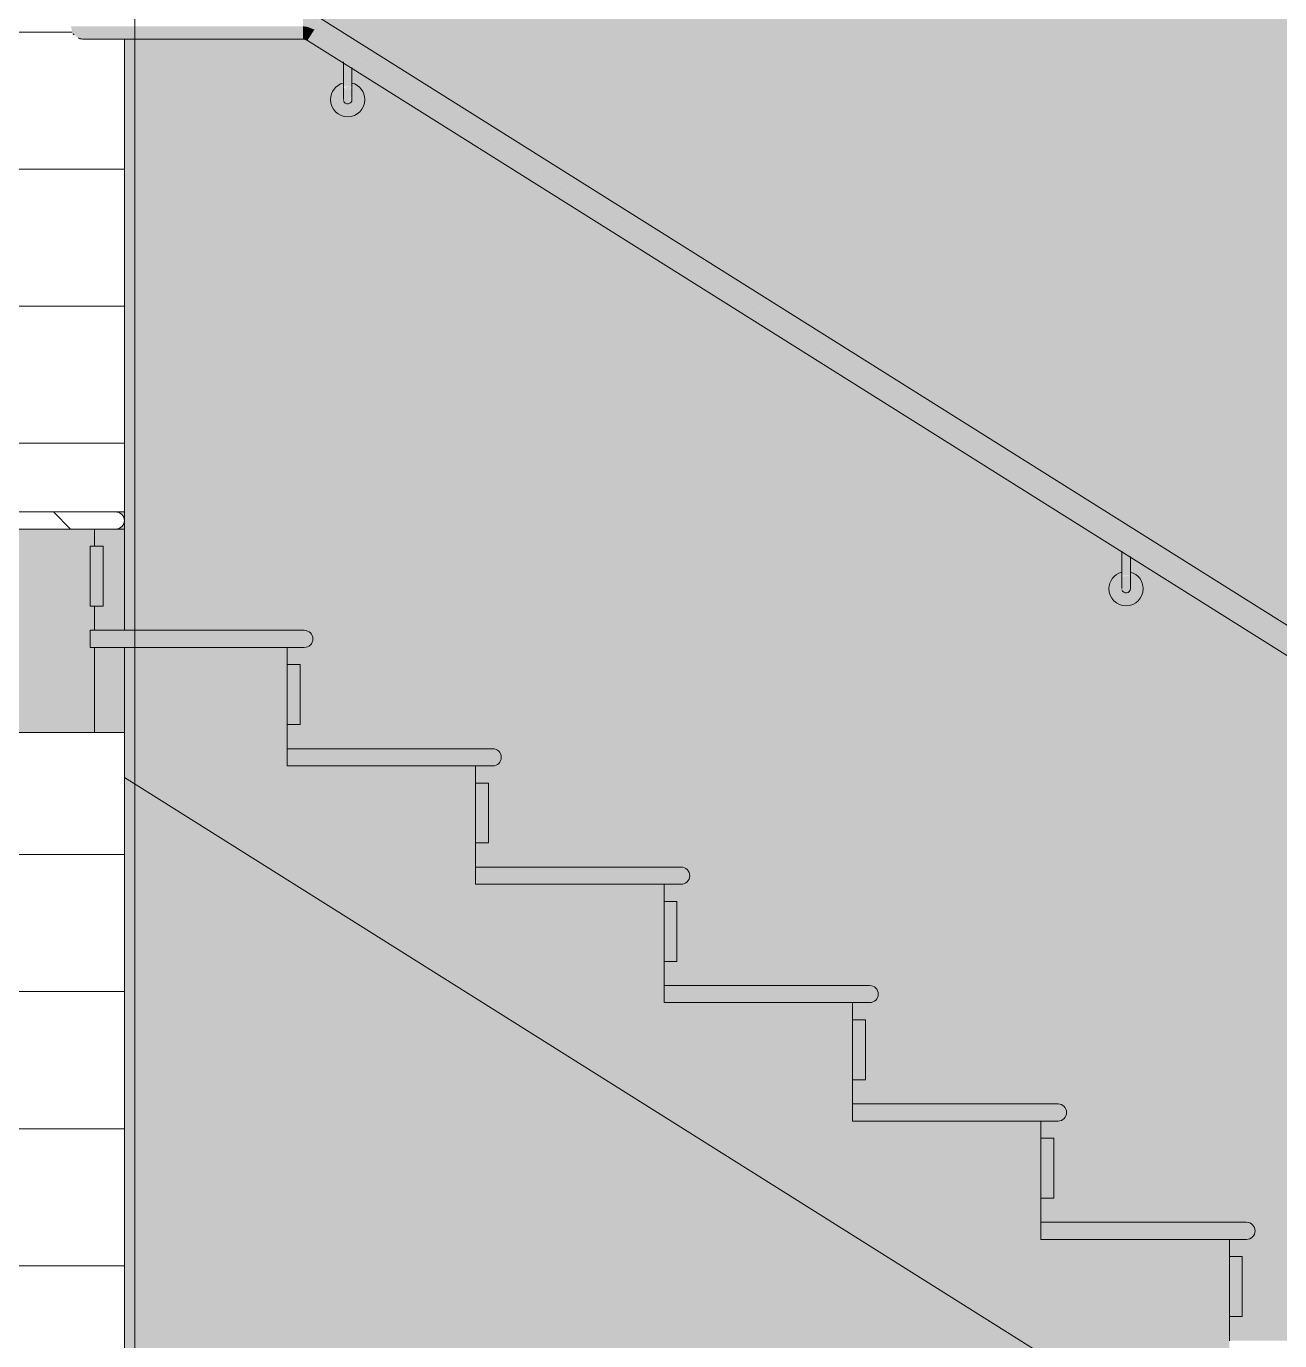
# Model space of a CAD drawing. Header units: inches. Extents: x 9594 to 15314, y -314 to 660.
# Drawn here: x 13342.8 to 13416, y -124.4 to -47.7 of the extents above; entities that cross this region are included whole.
import ezdxf

# ---------------------------------------------------------------- set-up
doc = ezdxf.new("R2010")
doc.units = ezdxf.units.IN
doc.header["$MEASUREMENT"] = 0
for name, color, linetype, lineweight in [('0-5', 50, 'Continuous', 5), ('0-6', 250, 'Continuous', 50), ('A-FLOR-HRAL-1', 7, 'Continuous', 9), ('A-WALL-PATT-3', 55, 'Continuous', 9), ('G-ANNO-SYMB-2', 111, 'Continuous', 9), ('I-WALL-1', 10, 'Continuous', 13), ('I-WALL-3', 7, 'Continuous', 9), ('S-STRS', 31, 'Continuous', 9), ('S-STRS-2', 21, 'Continuous', 5), ('S-STRS-3', 41, 'Continuous', 5), ('S-STRS-4', 7, 'Continuous', 9)]:
    doc.layers.add(name, color=color, linetype=linetype, lineweight=lineweight)

# ---------------------------------------------------------------- blocks, each defined once
blk = doc.blocks.new('Railing - Handrail - Bracket-2362678-BUILDING SECTION - NORTH_SOUTH AT ELEVATOR AND COURTYARD - LOOKING EAST')
at = {"layer": 'A-FLOR-HRAL-1'}
blk.add_hatch(color=256, dxfattribs=at).paths.add_polyline_path([(-3758.042, -51.185), (-3758.076, -50.073), (-3758.417, -49.837), (-3758.542, -49.799), (-3758.509, -51.185), (-3758.051, -51.185)], flags=0)
h = blk.add_hatch(color=256, dxfattribs=at)
h.paths.add_polyline_path([(-3758.042, -51.185), (-3758.106, -51.228), (-3758.051, -51.195)], flags=0)
h.paths.add_polyline_path([(-3758.292, -52.935), (-3758.034, -52.901), (-3757.792, -52.801), (-3757.585, -52.642), (-3757.426, -52.435), (-3757.327, -52.194), (-3757.292, -51.935), (-3757.327, -51.676), (-3757.426, -51.435), (-3757.585, -51.228), (-3757.81, -51.062), (-3758.042, -50.969), (-3758.045, -51.939), (-3758.125, -52.081), (-3758.345, -52.15), (-3758.534, -52), (-3758.542, -51.611), (-3758.551, -50.969), (-3758.792, -51.069), (-3759, -51.228), (-3759.159, -51.435), (-3759.258, -51.676), (-3759.292, -51.935), (-3759.258, -52.194), (-3759.159, -52.435), (-3759, -52.642), (-3758.792, -52.801), (-3758.551, -52.901)], flags=0)
h = blk.add_hatch(color=256, dxfattribs=at)
h.paths.add_polyline_path([(-3758.345, -52.15), (-3758.125, -52.081), (-3758.042, -51.935), (-3758.042, -51.825), (-3758.292, -52.073), (-3758.542, -51.825), (-3758.534, -52), (-3758.425, -52.086)], flags=0)
h.paths.add_polyline_path([(-3758.292, -52.073), (-3758.042, -51.748), (-3758.08, -51.228), (-3758.228, -51.399), (-3758.509, -51.228), (-3758.542, -51.228), (-3758.518, -51.847), (-3758.345, -52.017)], flags=0)
h.paths.add_polyline_path([(-3758.228, -51.399), (-3758.116, -51.185), (-3758.453, -51.228), (-3758.292, -51.35)], flags=0)
for p, q in [((-3758.542, -49.742), (-3758.542, -51.185)), ((-3758.042, -51.185), (-3758.042, -50.056))]:
    blk.add_line(p, q, dxfattribs=at)
at = {"layer": 'A-FLOR-HRAL-1', "flags": 128}
for points in [[(-3758.542, -51.185), (-3758.542, -51.215), (-3758.542, -51.245), (-3758.542, -51.275), (-3758.542, -51.304), (-3758.542, -51.334), (-3758.542, -51.363), (-3758.542, -51.392), (-3758.542, -51.421), (-3758.542, -51.449), (-3758.542, -51.477), (-3758.542, -51.504), (-3758.542, -51.531), (-3758.542, -51.558), (-3758.542, -51.583), (-3758.542, -51.608), (-3758.542, -51.633), (-3758.542, -51.657), (-3758.542, -51.679), (-3758.542, -51.702), (-3758.542, -51.723), (-3758.542, -51.743), (-3758.542, -51.763), (-3758.542, -51.782), (-3758.542, -51.799), (-3758.542, -51.816), (-3758.542, -51.832), (-3758.542, -51.846), (-3758.542, -51.86), (-3758.542, -51.873), (-3758.542, -51.884), (-3758.542, -51.894), (-3758.542, -51.903), (-3758.542, -51.911), (-3758.542, -51.918), (-3758.542, -51.924), (-3758.542, -51.929), (-3758.542, -51.932), (-3758.542, -51.934), (-3758.542, -51.935)], [(-3758.042, -51.935), (-3758.042, -51.934), (-3758.042, -51.933), (-3758.042, -51.93), (-3758.042, -51.925), (-3758.042, -51.92), (-3758.042, -51.913), (-3758.042, -51.906), (-3758.042, -51.897), (-3758.042, -51.887), (-3758.042, -51.876), (-3758.042, -51.863), (-3758.042, -51.85), (-3758.042, -51.836), (-3758.042, -51.82), (-3758.042, -51.804), (-3758.042, -51.786), (-3758.042, -51.768), (-3758.042, -51.749), (-3758.042, -51.729), (-3758.042, -51.707), (-3758.042, -51.686), (-3758.042, -51.663), (-3758.042, -51.639), (-3758.042, -51.615), (-3758.042, -51.59), (-3758.042, -51.565), (-3758.042, -51.538), (-3758.042, -51.512), (-3758.042, -51.484), (-3758.042, -51.457), (-3758.042, -51.429), (-3758.042, -51.4), (-3758.042, -51.371), (-3758.042, -51.342), (-3758.042, -51.312), (-3758.042, -51.283), (-3758.042, -51.253), (-3758.042, -51.223), (-3758.042, -51.193), (-3758.042, -51.185)]]:
    blk.add_lwpolyline(points, dxfattribs=at)
at = {"layer": 'A-FLOR-HRAL-1'}
for radius, start, end in [(1, 105, 180), (1, 0, 75), (1, 180, 360), (0.25, 195, 0)]:
    blk.add_arc((-3758.292, -51.935), radius, start, end, dxfattribs=at)
blk = doc.blocks.new('Railing - Handrail - Bracket-2362676-BUILDING SECTION - NORTH_SOUTH AT ELEVATOR AND COURTYARD - LOOKING EAST')
at = {"layer": 'A-FLOR-HRAL-1'}
for points in [[(-3713.105, -79.724), (-3712.605, -79.724), (-3712.638, -78.612), (-3712.98, -78.376), (-3713.105, -78.338), (-3713.105, -79.675)], [(-3712.907, -80.689), (-3712.687, -80.62), (-3712.605, -80.474), (-3712.638, -79.763), (-3712.638, -79.724), (-3713.031, -79.755), (-3713.071, -79.767), (-3713.105, -79.724), (-3713.096, -80.539), (-3712.92, -80.679)]]:
    blk.add_hatch(color=256, dxfattribs=at).paths.add_polyline_path(points, flags=0)
h = blk.add_hatch(color=256, dxfattribs=at)
h.paths.add_polyline_path([(-3712.605, -79.724), (-3712.638, -79.724), (-3712.613, -79.734)], flags=0)
h.paths.add_polyline_path([(-3712.855, -81.474), (-3712.596, -81.44), (-3712.355, -81.34), (-3712.148, -81.181), (-3711.989, -80.974), (-3711.889, -80.733), (-3711.855, -80.474), (-3711.889, -80.215), (-3711.989, -79.974), (-3712.148, -79.767), (-3712.355, -79.608), (-3712.605, -79.508), (-3712.641, -80.538), (-3712.687, -80.62), (-3712.92, -80.679), (-3713.096, -80.539), (-3713.105, -80.15), (-3713.114, -79.508), (-3713.355, -79.608), (-3713.562, -79.767), (-3713.721, -79.974), (-3713.821, -80.215), (-3713.855, -80.474), (-3713.821, -80.733), (-3713.721, -80.974), (-3713.562, -81.181), (-3713.355, -81.34), (-3713.114, -81.44)], flags=0)
for p, q in [((-3713.105, -78.281), (-3713.105, -79.724)), ((-3712.605, -79.724), (-3712.605, -78.595))]:
    blk.add_line(p, q, dxfattribs=at)
at = {"layer": 'A-FLOR-HRAL-1', "flags": 128}
for points in [[(-3713.105, -79.724), (-3713.105, -79.754), (-3713.105, -79.784), (-3713.105, -79.814), (-3713.105, -79.844), (-3713.105, -79.873), (-3713.105, -79.902), (-3713.105, -79.931), (-3713.105, -79.96), (-3713.105, -79.988), (-3713.105, -80.016), (-3713.105, -80.044), (-3713.105, -80.071), (-3713.105, -80.097), (-3713.105, -80.123), (-3713.105, -80.148), (-3713.105, -80.172), (-3713.105, -80.196), (-3713.105, -80.219), (-3713.105, -80.241), (-3713.105, -80.262), (-3713.105, -80.283), (-3713.105, -80.302), (-3713.105, -80.321), (-3713.105, -80.339), (-3713.105, -80.355), (-3713.105, -80.371), (-3713.105, -80.386), (-3713.105, -80.399), (-3713.105, -80.412), (-3713.105, -80.423), (-3713.105, -80.434), (-3713.105, -80.443), (-3713.105, -80.451), (-3713.105, -80.458), (-3713.105, -80.463), (-3713.105, -80.468), (-3713.105, -80.471), (-3713.105, -80.473), (-3713.105, -80.474)], [(-3712.605, -80.474), (-3712.605, -80.474), (-3712.605, -80.472), (-3712.605, -80.469), (-3712.605, -80.465), (-3712.605, -80.459), (-3712.605, -80.453), (-3712.605, -80.445), (-3712.605, -80.436), (-3712.605, -80.426), (-3712.605, -80.415), (-3712.605, -80.403), (-3712.605, -80.389), (-3712.605, -80.375), (-3712.605, -80.36), (-3712.605, -80.343), (-3712.605, -80.326), (-3712.605, -80.307), (-3712.605, -80.288), (-3712.605, -80.268), (-3712.605, -80.247), (-3712.605, -80.225), (-3712.605, -80.202), (-3712.605, -80.179), (-3712.605, -80.154), (-3712.605, -80.129), (-3712.605, -80.104), (-3712.605, -80.078), (-3712.605, -80.051), (-3712.605, -80.024), (-3712.605, -79.996), (-3712.605, -79.968), (-3712.605, -79.939), (-3712.605, -79.91), (-3712.605, -79.881), (-3712.605, -79.852), (-3712.605, -79.822), (-3712.605, -79.792), (-3712.605, -79.762), (-3712.605, -79.732), (-3712.605, -79.724)]]:
    blk.add_lwpolyline(points, dxfattribs=at)
at = {"layer": 'A-FLOR-HRAL-1'}
for radius, start, end in [(1, 105, 180), (1, 0, 75), (1, 180, 0), (0.25, 195, 0)]:
    blk.add_arc((-3712.855, -80.474), radius, start, end, dxfattribs=at)
blk = doc.blocks.new('Railing - Railing-2388294-BUILDING SECTION - NORTH_SOUTH AT ELEVATOR AND COURTYARD - LOOKING EAST')
for name in ['Railing - Handrail - Bracket-2362678-BUILDING SECTION - NORTH_SOUTH AT ELEVATOR AND COURTYARD - LOOKING EAST', 'Railing - Handrail - Bracket-2362676-BUILDING SECTION - NORTH_SOUTH AT ELEVATOR AND COURTYARD - LOOKING EAST']:
    blk.add_blockref(name, (0, 0))
blk = doc.blocks.new('Top Rail Type - Top Rail_Internal_-2388295-BUILDING SECTION - NORTH_SOUTH AT ELEVATOR AND COURTYARD - LOOKING EAST')
at = {"layer": 'A-FLOR-HRAL-1'}
for points in [[(-3760.235, -47.851), (-3759.85, -47.21), (-3760.348, -46.993), (-3760.9, -46.935), (-3760.9, -47.659), (-3760.434, -47.761), (-3760.338, -47.804)], [(-3651.21, -116.329), (-3650.825, -115.685), (-3759.85, -47.237), (-3760.235, -47.851), (-3651.314, -116.264)], [(-3771.699, -48.409), (-3771.699, -47.659), (-3774.449, -47.659), (-3774.36, -48.005), (-3774.318, -48.053), (-3774.261, -48.088), (-3774.182, -48.226), (-3774.074, -48.309), (-3773.643, -48.391), (-3772.643, -48.391), (-3772.142, -48.398)], [(-3762, -48.409), (-3760.9, -48.384), (-3760.9, -47.659), (-3771.699, -47.659), (-3771.699, -48.409), (-3770.38, -48.409)], [(-3760.62, -48.464), (-3760.235, -47.851), (-3760.634, -47.697), (-3760.9, -47.659), (-3760.9, -48.384), (-3760.634, -48.46)], [(-3651.609, -116.964), (-3651.21, -116.329), (-3760.237, -47.853), (-3760.62, -48.494), (-3758.417, -49.837), (-3758.228, -49.944), (-3757.81, -50.259), (-3712.98, -78.376), (-3712.79, -78.483), (-3712.587, -78.664), (-3667.533, -106.919), (-3667.301, -107.065), (-3667.167, -107.192), (-3651.644, -116.942)]]:
    blk.add_hatch(color=256, dxfattribs=at).paths.add_polyline_path(points, flags=0)
for p, q in [((-3650.812, -115.694), (-3759.836, -47.215)), ((-3771.699, -48.409), (-3760.9, -48.409)), ((-3760.634, -48.486), (-3651.609, -116.964))]:
    blk.add_line(p, q, dxfattribs=at)
at = {"layer": 'A-FLOR-HRAL-1', "flags": 128}
for points in [[(-3774.252, -48.166), (-3774.272, -48.143), (-3774.29, -48.12), (-3774.308, -48.096), (-3774.325, -48.071)], [(-3773.601, -48.403), (-3773.631, -48.406), (-3773.661, -48.408), (-3773.691, -48.409), (-3773.721, -48.409), (-3773.751, -48.407), (-3773.78, -48.405), (-3773.81, -48.401), (-3773.84, -48.396), (-3773.869, -48.389), (-3773.898, -48.382), (-3773.927, -48.374), (-3773.955, -48.364), (-3773.983, -48.353), (-3774.011, -48.341)], [(-3773.699, -48.409), (-3773.697, -48.409), (-3773.692, -48.409), (-3773.684, -48.409), (-3773.673, -48.409), (-3773.659, -48.409), (-3773.641, -48.409), (-3773.621, -48.409), (-3773.597, -48.409), (-3773.571, -48.409), (-3773.541, -48.409), (-3773.508, -48.409), (-3773.473, -48.409), (-3773.434, -48.409), (-3773.393, -48.409), (-3773.349, -48.409), (-3773.303, -48.409), (-3773.254, -48.409), (-3773.202, -48.409), (-3773.148, -48.409), (-3773.092, -48.409), (-3773.034, -48.409), (-3772.973, -48.409), (-3772.91, -48.409), (-3772.846, -48.409), (-3772.779, -48.409), (-3772.711, -48.409), (-3772.641, -48.409), (-3772.57, -48.409), (-3772.497, -48.409), (-3772.423, -48.409), (-3772.348, -48.409), (-3772.272, -48.409), (-3772.195, -48.409), (-3772.117, -48.409), (-3772.039, -48.409), (-3771.96, -48.409), (-3771.88, -48.409), (-3771.8, -48.409), (-3771.72, -48.409), (-3771.699, -48.409)], [(-3760.9, -48.409), (-3760.88, -48.409), (-3760.86, -48.411), (-3760.84, -48.413), (-3760.82, -48.415), (-3760.8, -48.419), (-3760.781, -48.423), (-3760.762, -48.429), (-3760.742, -48.434), (-3760.724, -48.441), (-3760.705, -48.449), (-3760.687, -48.457), (-3760.669, -48.466), (-3760.651, -48.475), (-3760.634, -48.485), (-3760.634, -48.486)]]:
    blk.add_lwpolyline(points, dxfattribs=at)
blk = doc.blocks.new('CTR - 1st Phase -Stairs _ Elevators_rvt-2-BUILDING SECTION - NORTH_SOUTH AT ELEVATOR AND COURTYARD - LOOKING EAST')
at = {"layer": 'A-WALL-PATT-3'}
h = blk.add_hatch(dxfattribs=at)
h.set_pattern_fill('FP_71', color=256, style=0, pattern_type=2)
h.set_pattern_definition([(0, (-3819.324, -208), (0, 8), []), (90, (-3819.324, -208), (-8, 8), [8, -8])])
h.paths.add_polyline_path([(-3819.324, -166.006), (-3587.324, -166), (-3587.324, -162), (-3599.324, -162), (-3599.324, -166), (-3819.324, -166)], flags=0)
h.paths.add_polyline_path([(-3771.324, -152), (-3771.324, -88.875), (-3819.324, -88.875), (-3819.324, -152), (-3803.898, -152)], flags=0)
h.paths.add_polyline_path([(-3646.574, -152), (-3587.324, -152), (-3587.324, -12.875), (-3650.324, -12.875), (-3650.324, -13.25), (-3646.574, -13.25), (-3646.574, -143.041)], flags=0)
h.paths.add_polyline_path([(-3774.348, -47.284), (-3774.261, -47.23), (-3774.307, -47.23), (-3774.32, -47.248)], flags=0)
h.paths.add_polyline_path([(-3784.643, -40.018), (-3784.643, -40.002), (-3784.442, -40.011)], flags=0)
h.paths.add_polyline_path([(-3771.574, -76), (-3771.324, -76), (-3771.324, -48.409), (-3773.838, -48.378), (-3774.182, -48.226), (-3774.238, -48.161), (-3774.261, -48.088), (-3774.364, -47.996), (-3774.429, -47.807), (-3774.432, -47.534), (-3774.363, -47.319), (-3774.398, -47.319), (-3774.433, -47.18), (-3774.449, -44.909), (-3774.423, -42.92), (-3774.348, -42.463), (-3774.265, -42.254), (-3774.074, -41.934), (-3773.824, -41.63), (-3773.671, -41.5), (-3785.837, -41.47), (-3786.182, -41.317), (-3786.237, -41.254), (-3786.261, -41.179), (-3786.363, -41.09), (-3786.429, -40.902), (-3786.427, -40.584), (-3786.36, -40.404), (-3786.284, -40.335), (-3786.261, -40.321), (-3786.182, -40.183), (-3785.984, -40.077), (-3785.643, -40.018), (-3784.643, -40.018), (-3782.949, -40), (-3771.673, -39.977), (-3771.324, -39.903), (-3771.324, 0), (-3819.324, 0), (-3819.324, -76), (-3771.694, -76)], flags=0)
h.paths.add_polyline_path([(-3772.643, -46.927), (-3771.324, -46.909), (-3771.324, -41.771), (-3772.949, -42.841), (-3772.974, -43.068), (-3772.949, -43.068), (-3772.949, -46.915), (-3772.725, -46.924)], flags=0)
h.paths.add_polyline_path([(-3772.643, -46.927), (-3772.643, -46.911), (-3772.474, -46.921)], flags=0)
h.paths.add_polyline_path([(-3772.96, -43.068), (-3772.946, -42.92), (-3772.931, -42.947), (-3772.949, -43.021)], flags=0)
at = {"layer": 'I-WALL-1'}
h = blk.add_hatch(color=256, dxfattribs=at)
h.paths.add_polyline_path([(-3771.324, -152), (-3674.991, -152), (-3771.324, -91.494), (-3771.324, -143.041)], flags=0)
h.paths.add_polyline_path([(-3653.324, -152), (-3653.336, -115.88), (-3667.167, -107.192), (-3667.159, -108.048), (-3666.917, -108.147), (-3666.71, -108.306), (-3666.551, -108.513), (-3666.452, -108.755), (-3666.417, -109.013), (-3666.452, -109.272), (-3666.551, -109.513), (-3666.71, -109.721), (-3666.917, -109.879), (-3667.159, -109.979), (-3667.417, -110.013), (-3667.676, -109.979), (-3667.917, -109.879), (-3668.125, -109.721), (-3668.284, -109.513), (-3668.383, -109.272), (-3668.417, -109.013), (-3668.383, -108.755), (-3668.284, -108.513), (-3668.125, -108.306), (-3667.917, -108.147), (-3667.667, -108.013), (-3667.667, -106.878), (-3712.605, -78.653), (-3712.596, -79.508), (-3712.355, -79.608), (-3712.148, -79.767), (-3711.989, -79.974), (-3711.889, -80.215), (-3711.855, -80.474), (-3711.889, -80.733), (-3711.989, -80.974), (-3712.148, -81.181), (-3712.355, -81.34), (-3712.596, -81.44), (-3712.855, -81.474), (-3713.114, -81.44), (-3713.355, -81.34), (-3713.562, -81.181), (-3713.721, -80.974), (-3713.821, -80.733), (-3713.855, -80.474), (-3713.821, -80.215), (-3713.721, -79.974), (-3713.562, -79.767), (-3713.355, -79.608), (-3713.105, -79.474), (-3713.105, -78.338), (-3758.042, -50.113), (-3758.034, -50.969), (-3757.792, -51.069), (-3757.585, -51.228), (-3757.426, -51.435), (-3757.327, -51.676), (-3757.292, -51.935), (-3757.327, -52.194), (-3757.426, -52.435), (-3757.585, -52.642), (-3757.81, -52.808), (-3758.034, -52.901), (-3758.292, -52.935), (-3758.551, -52.901), (-3758.792, -52.801), (-3759, -52.642), (-3759.159, -52.435), (-3759.258, -52.194), (-3759.292, -51.935), (-3759.258, -51.676), (-3759.159, -51.435), (-3759, -51.228), (-3758.792, -51.069), (-3758.542, -50.935), (-3758.551, -49.794), (-3760.841, -48.401), (-3760.9, -48.409), (-3771.324, -48.409), (-3771.324, -82.909), (-3760.824, -82.909), (-3760.574, -82.976), (-3760.47, -83.056), (-3760.341, -83.28), (-3760.341, -83.539), (-3760.47, -83.763), (-3760.574, -83.842), (-3760.824, -83.909), (-3761.824, -83.909), (-3761.824, -84.909), (-3761.074, -84.909), (-3761.074, -88.409), (-3761.824, -88.409), (-3761.824, -89.818), (-3749.824, -89.818), (-3749.574, -89.885), (-3749.47, -89.965), (-3749.341, -90.189), (-3749.341, -90.448), (-3749.47, -90.672), (-3749.574, -90.751), (-3749.824, -90.818), (-3750.824, -90.818), (-3750.824, -91.818), (-3750.074, -91.818), (-3750.074, -95.318), (-3750.824, -95.318), (-3750.824, -96.727), (-3738.824, -96.727), (-3738.574, -96.794), (-3738.47, -96.874), (-3738.341, -97.098), (-3738.341, -97.357), (-3738.47, -97.581), (-3738.574, -97.66), (-3738.824, -97.727), (-3739.824, -97.727), (-3739.824, -98.727), (-3739.074, -98.727), (-3739.074, -102.227), (-3739.824, -102.227), (-3739.824, -103.636), (-3727.824, -103.636), (-3727.574, -103.703), (-3727.47, -103.783), (-3727.341, -104.007), (-3727.341, -104.266), (-3727.47, -104.49), (-3727.574, -104.569), (-3727.824, -104.636), (-3728.824, -104.636), (-3728.824, -105.636), (-3728.074, -105.636), (-3728.074, -109.136), (-3728.824, -109.136), (-3728.824, -110.545), (-3716.824, -110.545), (-3716.574, -110.612), (-3716.47, -110.692), (-3716.341, -110.916), (-3716.341, -111.175), (-3716.47, -111.399), (-3716.574, -111.478), (-3716.824, -111.545), (-3717.824, -111.545), (-3717.824, -112.545), (-3717.074, -112.545), (-3717.074, -116.045), (-3717.824, -116.045), (-3717.824, -117.455), (-3705.824, -117.455), (-3705.574, -117.522), (-3705.47, -117.601), (-3705.341, -117.825), (-3705.341, -118.084), (-3705.47, -118.308), (-3705.574, -118.388), (-3705.824, -118.455), (-3706.824, -118.455), (-3706.824, -119.455), (-3706.074, -119.455), (-3706.074, -122.955), (-3706.824, -122.955), (-3706.824, -124.364), (-3694.824, -124.364), (-3694.574, -124.431), (-3694.47, -124.51), (-3694.341, -124.734), (-3694.341, -124.993), (-3694.47, -125.217), (-3694.574, -125.297), (-3694.824, -125.364), (-3695.824, -125.364), (-3695.824, -126.364), (-3695.074, -126.364), (-3695.074, -129.864), (-3695.824, -129.864), (-3695.824, -131.273), (-3683.824, -131.273), (-3683.574, -131.34), (-3683.47, -131.419), (-3683.341, -131.643), (-3683.341, -131.902), (-3683.47, -132.126), (-3683.574, -132.206), (-3683.824, -132.273), (-3684.824, -132.273), (-3684.824, -133.273), (-3684.074, -133.273), (-3684.074, -136.773), (-3684.824, -136.773), (-3684.824, -138.182), (-3672.824, -138.182), (-3672.574, -138.249), (-3672.47, -138.328), (-3672.341, -138.552), (-3672.341, -138.811), (-3672.47, -139.035), (-3672.574, -139.115), (-3672.824, -139.182), (-3673.824, -139.182), (-3673.824, -140.182), (-3673.074, -140.182), (-3673.074, -143.682), (-3673.824, -143.682), (-3673.824, -145.091), (-3661.824, -145.091), (-3661.574, -145.158), (-3661.47, -145.237), (-3661.341, -145.461), (-3661.341, -145.72), (-3661.47, -145.944), (-3661.574, -146.024), (-3661.824, -146.091), (-3662.824, -146.091), (-3662.824, -147.091), (-3662.074, -147.091), (-3662.074, -150.591), (-3662.824, -150.591), (-3662.824, -152), (-3661.574, -152)], flags=0)
h.paths.add_polyline_path([(-3653.324, -114.116), (-3653.324, -12.875), (-3684.324, -12.875), (-3684.324, 0), (-3771.324, 0), (-3771.324, -46.909), (-3760.729, -46.935), (-3760.224, -47.047), (-3759.671, -47.319), (-3661.445, -109.015)], flags=0)
at = {"layer": 'S-STRS'}
h = blk.add_hatch(dxfattribs=at)
h.set_pattern_fill('FP_47', color=256, style=0, pattern_type=2)
h.set_pattern_definition([(0, (-3012.324, 138.832), (0, 4.798), []), (315, (-3012.324, 138.832), (4.798427, 0), [6.786, -6.786]), (45, (-3012.324, 138.832), (4.798427, 0), [6.786, -6.786])])
h.paths.add_polyline_path([(-3803.898, -77), (-3771.824, -77), (-3771.574, -76.933), (-3771.47, -76.854), (-3771.341, -76.629), (-3771.341, -76.371), (-3771.47, -76.146), (-3771.574, -76.067), (-3771.824, -76), (-3819.324, -76), (-3819.324, -77), (-3817.574, -77)], flags=0)
at = {"layer": 'S-STRS-2'}
for points in [[(-3803.898, -88.875), (-3773.074, -88.875), (-3773.074, -83.909), (-3773.324, -83.909), (-3773.324, -82.909), (-3773.074, -82.909), (-3773.074, -81.5), (-3773.324, -81.5), (-3773.324, -78), (-3773.074, -78), (-3773.074, -77), (-3817.574, -77), (-3817.574, -88.875)], [(-3772.574, -82.909), (-3771.324, -82.909), (-3771.324, -77), (-3773.074, -77), (-3773.074, -78), (-3772.574, -78), (-3772.574, -81.5), (-3773.074, -81.5), (-3773.074, -82.909)], [(-3773.074, -81.5), (-3772.574, -81.5), (-3772.574, -78), (-3773.324, -78), (-3773.324, -81.5)], [(-3773.324, -83.909), (-3760.824, -83.909), (-3760.574, -83.842), (-3760.47, -83.763), (-3760.341, -83.539), (-3760.341, -83.28), (-3760.47, -83.056), (-3760.574, -82.976), (-3760.824, -82.909), (-3773.324, -82.909), (-3773.324, -83.595)], [(-3771.324, -88.875), (-3771.324, -83.909), (-3773.074, -83.909), (-3773.074, -88.875)], [(-3669.824, -152), (-3662.824, -152), (-3662.824, -146.091), (-3673.824, -146.091), (-3673.824, -139.182), (-3684.824, -139.182), (-3684.824, -132.273), (-3695.824, -132.273), (-3695.824, -125.364), (-3706.824, -125.364), (-3706.824, -118.455), (-3717.824, -118.455), (-3717.824, -111.545), (-3728.824, -111.545), (-3728.824, -104.636), (-3739.824, -104.636), (-3739.824, -97.727), (-3750.824, -97.727), (-3750.824, -90.818), (-3761.824, -90.818), (-3761.824, -83.909), (-3771.324, -83.909), (-3771.324, -91.494), (-3674.991, -152), (-3673.824, -152)], [(-3761.074, -88.409), (-3761.074, -84.909), (-3761.824, -84.909), (-3761.824, -88.409)], [(-3750.824, -90.818), (-3749.824, -90.818), (-3749.574, -90.751), (-3749.47, -90.672), (-3749.341, -90.448), (-3749.341, -90.189), (-3749.47, -89.965), (-3749.574, -89.885), (-3749.824, -89.818), (-3761.824, -89.818), (-3761.824, -90.818), (-3753.62, -90.818)], [(-3750.824, -95.318), (-3750.074, -95.318), (-3750.074, -91.818), (-3750.824, -91.818), (-3750.824, -95.18)], [(-3739.824, -97.727), (-3738.824, -97.727), (-3738.574, -97.66), (-3738.47, -97.581), (-3738.341, -97.357), (-3738.341, -97.098), (-3738.47, -96.874), (-3738.574, -96.794), (-3738.824, -96.727), (-3750.824, -96.727), (-3750.824, -97.727)], [(-3739.074, -102.227), (-3739.074, -98.727), (-3739.824, -98.727), (-3739.824, -102.227)], [(-3728.824, -104.636), (-3727.824, -104.636), (-3727.574, -104.569), (-3727.47, -104.49), (-3727.341, -104.266), (-3727.341, -104.007), (-3727.47, -103.783), (-3727.574, -103.703), (-3727.824, -103.636), (-3739.824, -103.636), (-3739.824, -104.636), (-3731.043, -104.636)], [(-3728.074, -109.136), (-3728.074, -105.636), (-3728.824, -105.636), (-3728.824, -109.136)], [(-3716.824, -111.545), (-3716.574, -111.478), (-3716.47, -111.399), (-3716.341, -111.175), (-3716.341, -110.916), (-3716.47, -110.692), (-3716.574, -110.612), (-3716.824, -110.545), (-3728.824, -110.545), (-3728.824, -111.545), (-3717.824, -111.545)], [(-3717.074, -116.045), (-3717.074, -112.545), (-3717.824, -112.545), (-3717.824, -116.045)], [(-3705.824, -118.455), (-3705.574, -118.388), (-3705.47, -118.308), (-3705.341, -118.084), (-3705.341, -117.825), (-3705.47, -117.601), (-3705.574, -117.522), (-3705.824, -117.455), (-3717.824, -117.455), (-3717.824, -118.455), (-3706.824, -118.455)], [(-3706.074, -122.955), (-3706.074, -119.455), (-3706.824, -119.455), (-3706.824, -122.955)]]:
    blk.add_hatch(color=256, dxfattribs=at).paths.add_polyline_path(points, flags=0)
at = {"layer": 'S-STRS-3'}
h = blk.add_hatch(color=256, dxfattribs=at)
h.paths.add_polyline_path([(-3771.324, -76.5), (-3771.341, -76), (-3771.694, -76.017), (-3771.47, -76.146), (-3771.341, -76.371)], flags=0)
h.paths.add_polyline_path([(-3771.824, -77), (-3771.324, -76.983), (-3771.341, -76.629), (-3771.47, -76.854), (-3771.694, -76.983)], flags=0)
at = {"layer": 'I-WALL-3'}
for p, q in [((-3771.324, -48.409), (-3771.324, -82.909)), ((-3771.324, -91.494), (-3771.324, -152))]:
    blk.add_line(p, q, dxfattribs=at)
at = {"layer": 'S-STRS-4'}
for p, q in [((-3819.324, -76), (-3771.824, -76)), ((-3771.824, -76), (-3771.324, -76)), ((-3771.824, -77), (-3819.324, -77)), ((-3773.074, -78), (-3773.074, -77)), ((-3771.824, -77), (-3771.324, -77)), ((-3771.324, -77), (-3771.824, -77)), ((-3772.574, -78), (-3773.324, -78)), ((-3773.324, -78), (-3773.324, -81.5)), ((-3772.574, -81.5), (-3772.574, -78)), ((-3772.574, -81.5), (-3773.324, -81.5)), ((-3773.074, -82.909), (-3773.074, -81.5)), ((-3773.324, -82.909), (-3760.824, -82.909)), ((-3773.324, -82.909), (-3773.324, -83.909)), ((-3773.324, -83.909), (-3760.824, -83.909)), ((-3773.074, -88.875), (-3773.074, -83.909)), ((-3771.324, -83.909), (-3771.324, -88.875)), ((-3771.324, -83.909), (-3771.324, -91.494)), ((-3761.824, -84.909), (-3761.824, -83.909)), ((-3761.074, -84.909), (-3761.824, -84.909)), ((-3761.824, -84.909), (-3761.824, -88.409)), ((-3761.074, -88.409), (-3761.074, -84.909)), ((-3817.574, -88.875), (-3773.074, -88.875)), ((-3771.324, -88.875), (-3773.074, -88.875)), ((-3761.824, -89.818), (-3761.824, -88.409)), ((-3761.074, -88.409), (-3761.824, -88.409)), ((-3761.824, -89.818), (-3749.824, -89.818)), ((-3761.824, -89.818), (-3761.824, -90.818)), ((-3761.824, -90.818), (-3749.824, -90.818)), ((-3750.824, -91.818), (-3750.824, -90.818)), ((-3674.991, -152), (-3771.324, -91.494)), ((-3750.074, -91.818), (-3750.824, -91.818)), ((-3750.824, -91.818), (-3750.824, -95.318)), ((-3750.074, -95.318), (-3750.074, -91.818)), ((-3750.824, -96.727), (-3750.824, -95.318)), ((-3750.074, -95.318), (-3750.824, -95.318)), ((-3750.824, -96.727), (-3738.824, -96.727)), ((-3750.824, -96.727), (-3750.824, -97.727)), ((-3750.824, -97.727), (-3738.824, -97.727)), ((-3739.824, -98.727), (-3739.824, -97.727)), ((-3739.074, -98.727), (-3739.824, -98.727)), ((-3739.824, -98.727), (-3739.824, -102.227)), ((-3739.074, -102.227), (-3739.074, -98.727)), ((-3739.824, -103.636), (-3739.824, -102.227)), ((-3739.074, -102.227), (-3739.824, -102.227)), ((-3739.824, -103.636), (-3727.824, -103.636)), ((-3739.824, -103.636), (-3739.824, -104.636)), ((-3739.824, -104.636), (-3727.824, -104.636)), ((-3728.824, -105.636), (-3728.824, -104.636)), ((-3728.074, -105.636), (-3728.824, -105.636)), ((-3728.824, -105.636), (-3728.824, -109.136)), ((-3728.074, -109.136), (-3728.074, -105.636)), ((-3728.824, -110.545), (-3728.824, -109.136)), ((-3728.074, -109.136), (-3728.824, -109.136)), ((-3728.824, -110.545), (-3716.824, -110.545)), ((-3728.824, -110.545), (-3728.824, -111.545)), ((-3728.824, -111.545), (-3716.824, -111.545)), ((-3717.824, -112.545), (-3717.824, -111.545)), ((-3717.074, -112.545), (-3717.824, -112.545)), ((-3717.824, -112.545), (-3717.824, -116.045)), ((-3717.074, -116.045), (-3717.074, -112.545)), ((-3717.824, -117.455), (-3717.824, -116.045)), ((-3717.074, -116.045), (-3717.824, -116.045)), ((-3717.824, -117.455), (-3705.824, -117.455)), ((-3717.824, -117.455), (-3717.824, -118.455)), ((-3717.824, -118.455), (-3705.824, -118.455)), ((-3706.824, -119.455), (-3706.824, -118.455)), ((-3706.074, -119.455), (-3706.824, -119.455)), ((-3706.824, -119.455), (-3706.824, -122.955)), ((-3706.074, -122.955), (-3706.074, -119.455)), ((-3706.824, -124.364), (-3706.824, -122.955)), ((-3706.074, -122.955), (-3706.824, -122.955))]:
    blk.add_line(p, q, dxfattribs=at)
for centre, start, end in [((-3771.824, -76.5), 60, 90), ((-3771.824, -76.5), 270, 90), ((-3771.824, -76.5), 15, 45), ((-3771.824, -76.5), 315, 345), ((-3771.824, -76.5), 270, 300), ((-3760.824, -83.409), 270, 90), ((-3749.824, -90.318), 270, 90), ((-3738.824, -97.227), 270, 90), ((-3727.824, -104.136), 270, 90), ((-3716.824, -111.045), 270, 90), ((-3705.824, -117.955), 270, 90)]:
    blk.add_arc(centre, 0.5, start, end, dxfattribs=at)
at = {"layer": '0-6'}
for name in ['Top Rail Type - Top Rail_Internal_-2388295-BUILDING SECTION - NORTH_SOUTH AT ELEVATOR AND COURTYARD - LOOKING EAST', 'Railing - Railing-2388294-BUILDING SECTION - NORTH_SOUTH AT ELEVATOR AND COURTYARD - LOOKING EAST']:
    blk.add_blockref(name, (0, 0), dxfattribs=at)

msp = doc.modelspace()

# ---------------------------------------------------------------- linework, layer by layer
at = {"layer": 'G-ANNO-SYMB-2'}
msp.add_line((13349.168, -241.839), (13349.168, 498.13), dxfattribs=at)

# ---------------------------------------------------------------- block references
at = {"layer": '0-5'}
msp.add_blockref('CTR - 1st Phase -Stairs _ Elevators_rvt-2-BUILDING SECTION - NORTH_SOUTH AT ELEVATOR AND COURTYARD - LOOKING EAST', (17119.892, 0), dxfattribs=at)

doc.saveas('drawing.dxf')
